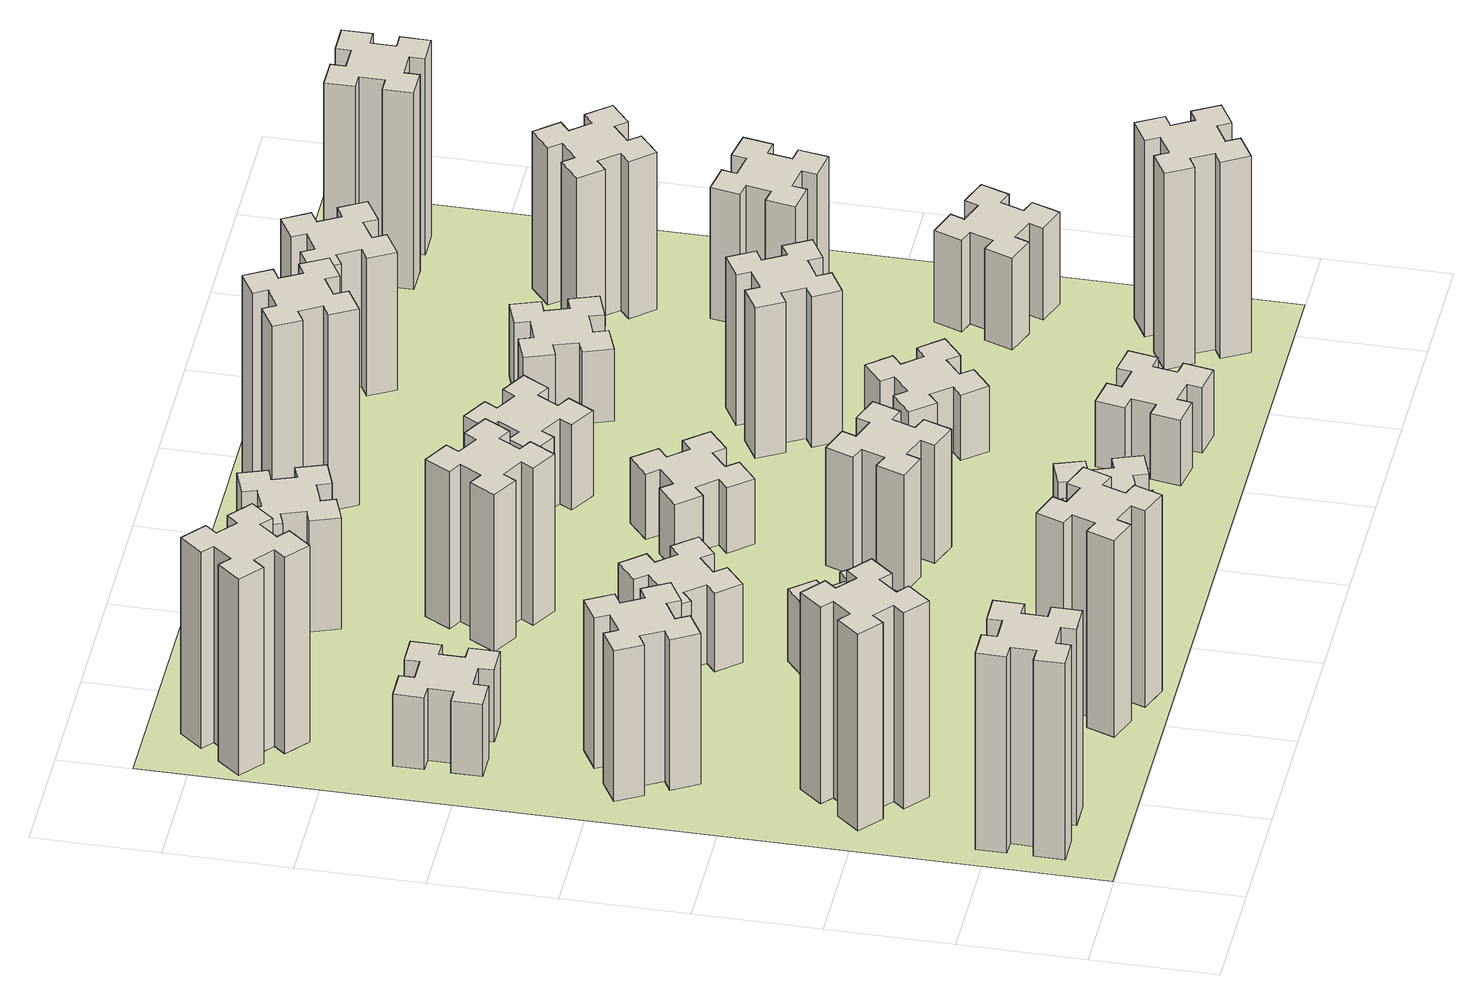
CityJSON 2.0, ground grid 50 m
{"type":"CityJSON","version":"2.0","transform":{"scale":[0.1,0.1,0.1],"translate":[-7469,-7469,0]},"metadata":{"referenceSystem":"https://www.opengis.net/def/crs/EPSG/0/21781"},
"CityObjects":{
"building1":{"type":"Building","attributes":{"class":"1000","function":"1000","usage":"1000","yearOfConstruction":2016,"roofType":"1000","measuredHeight":90,"storeysAboveGround":30,"storeysBelowGround":0},"geometry":[{"type":"Solid","lod":"1","boundaries":[[[[0,1,2,3,4,5,6,7,8,9,10,11,12,13,14,15,16,17,18,19]],[[17,16,20,21]],[[16,15,22,20]],[[15,14,23,22]],[[14,13,24,23]],[[13,12,25,24]],[[12,11,26,25]],[[11,10,27,26]],[[10,9,28,27]],[[9,8,29,28]],[[8,7,30,29]],[[7,6,31,30]],[[6,5,32,31]],[[5,4,33,32]],[[4,3,34,33]],[[3,2,35,34]],[[2,1,36,35]],[[1,0,37,36]],[[0,19,38,37]],[[19,18,39,38]],[[18,17,21,39]],[[24,25,26,27,28,29,30,31,32,33,34,35,36,37,38,39,21,20,22,23]]]]}]},
"building2":{"type":"Building","attributes":{"class":"1000","function":"1000","usage":"1000","yearOfConstruction":2016,"roofType":"1000","measuredHeight":90,"storeysAboveGround":30,"storeysBelowGround":0},"geometry":[{"type":"Solid","lod":"1","boundaries":[[[[40,41,42,43,44,45,46,47,48,49,50,51,52,53,54,55,56,57,58,59]],[[57,56,60,61]],[[56,55,62,60]],[[55,54,63,62]],[[54,53,64,63]],[[53,52,65,64]],[[52,51,66,65]],[[51,50,67,66]],[[50,49,68,67]],[[49,48,69,68]],[[48,47,70,69]],[[47,46,71,70]],[[46,45,72,71]],[[45,44,73,72]],[[44,43,74,73]],[[43,42,75,74]],[[42,41,76,75]],[[41,40,77,76]],[[40,59,78,77]],[[59,58,79,78]],[[58,57,61,79]],[[64,65,66,67,68,69,70,71,72,73,74,75,76,77,78,79,61,60,62,63]]]]}]},
"building3":{"type":"Building","attributes":{"class":"1000","function":"1000","usage":"1000","yearOfConstruction":2016,"roofType":"1000","measuredHeight":69,"storeysAboveGround":30,"storeysBelowGround":0},"geometry":[{"type":"Solid","lod":"1","boundaries":[[[[80,81,82,83,84,85,86,87,88,89,90,91,92,93,94,95,96,97,98,99]],[[97,96,100,101]],[[96,95,102,100]],[[95,94,103,102]],[[94,93,104,103]],[[93,92,105,104]],[[92,91,106,105]],[[91,90,107,106]],[[90,89,108,107]],[[89,88,109,108]],[[88,87,110,109]],[[87,86,111,110]],[[86,85,112,111]],[[85,84,113,112]],[[84,83,114,113]],[[83,82,115,114]],[[82,81,116,115]],[[81,80,117,116]],[[80,99,118,117]],[[99,98,119,118]],[[98,97,101,119]],[[104,105,106,107,108,109,110,111,112,113,114,115,116,117,118,119,101,100,102,103]]]]}]},
"building4":{"type":"Building","attributes":{"class":"1000","function":"1000","usage":"1000","yearOfConstruction":2016,"roofType":"1000","measuredHeight":33,"storeysAboveGround":30,"storeysBelowGround":0},"geometry":[{"type":"Solid","lod":"1","boundaries":[[[[120,121,122,123,124,125,126,127,128,129,130,131,132,133,134,135,136,137,138,139]],[[137,136,140,141]],[[136,135,142,140]],[[135,134,143,142]],[[134,133,144,143]],[[133,132,145,144]],[[132,131,146,145]],[[131,130,147,146]],[[130,129,148,147]],[[129,128,149,148]],[[128,127,150,149]],[[127,126,151,150]],[[126,125,152,151]],[[125,124,153,152]],[[124,123,154,153]],[[123,122,155,154]],[[122,121,156,155]],[[121,120,157,156]],[[120,139,158,157]],[[139,138,159,158]],[[138,137,141,159]],[[144,145,146,147,148,149,150,151,152,153,154,155,156,157,158,159,141,140,142,143]]]]}]},
"building5":{"type":"Building","attributes":{"class":"1000","function":"1000","usage":"1000","yearOfConstruction":2016,"roofType":"1000","measuredHeight":90,"storeysAboveGround":30,"storeysBelowGround":0},"geometry":[{"type":"Solid","lod":"1","boundaries":[[[[160,161,162,163,164,165,166,167,168,169,170,171,172,173,174,175,176,177,178,179]],[[177,176,180,181]],[[176,175,182,180]],[[175,174,183,182]],[[174,173,184,183]],[[173,172,185,184]],[[172,171,186,185]],[[171,170,187,186]],[[170,169,188,187]],[[169,168,189,188]],[[168,167,190,189]],[[167,166,191,190]],[[166,165,192,191]],[[165,164,193,192]],[[164,163,194,193]],[[163,162,195,194]],[[162,161,196,195]],[[161,160,197,196]],[[160,179,198,197]],[[179,178,199,198]],[[178,177,181,199]],[[184,185,186,187,188,189,190,191,192,193,194,195,196,197,198,199,181,180,182,183]]]]}]},
"building6":{"type":"Building","attributes":{"class":"1000","function":"1000","usage":"1000","yearOfConstruction":2016,"roofType":"1000","measuredHeight":90,"storeysAboveGround":30,"storeysBelowGround":0},"geometry":[{"type":"Solid","lod":"1","boundaries":[[[[200,201,202,203,204,205,206,207,208,209,210,211,212,213,214,215,216,217,218,219]],[[217,216,220,221]],[[216,215,222,220]],[[215,214,223,222]],[[214,213,224,223]],[[213,212,225,224]],[[212,211,226,225]],[[211,210,227,226]],[[210,209,228,227]],[[209,208,229,228]],[[208,207,230,229]],[[207,206,231,230]],[[206,205,232,231]],[[205,204,233,232]],[[204,203,234,233]],[[203,202,235,234]],[[202,201,236,235]],[[201,200,237,236]],[[200,219,238,237]],[[219,218,239,238]],[[218,217,221,239]],[[224,225,226,227,228,229,230,231,232,233,234,235,236,237,238,239,221,220,222,223]]]]}]},
"building7":{"type":"Building","attributes":{"class":"1000","function":"1000","usage":"1000","yearOfConstruction":2016,"roofType":"1000","measuredHeight":33,"storeysAboveGround":30,"storeysBelowGround":0},"geometry":[{"type":"Solid","lod":"1","boundaries":[[[[240,241,242,243,244,245,246,247,248,249,250,251,252,253,254,255,256,257,258,259]],[[257,256,260,261]],[[256,255,262,260]],[[255,254,263,262]],[[254,253,264,263]],[[253,252,265,264]],[[252,251,266,265]],[[251,250,267,266]],[[250,249,268,267]],[[249,248,269,268]],[[248,247,270,269]],[[247,246,271,270]],[[246,245,272,271]],[[245,244,273,272]],[[244,243,274,273]],[[243,242,275,274]],[[242,241,276,275]],[[241,240,277,276]],[[240,259,278,277]],[[259,258,279,278]],[[258,257,261,279]],[[264,265,266,267,268,269,270,271,272,273,274,275,276,277,278,279,261,260,262,263]]]]}]},
"building8":{"type":"Building","attributes":{"class":"1000","function":"1000","usage":"1000","yearOfConstruction":2016,"roofType":"1000","measuredHeight":36,"storeysAboveGround":30,"storeysBelowGround":0},"geometry":[{"type":"Solid","lod":"1","boundaries":[[[[280,281,282,283,284,285,286,287,288,289,290,291,292,293,294,295,296,297,298,299]],[[297,296,300,301]],[[296,295,302,300]],[[295,294,303,302]],[[294,293,304,303]],[[293,292,305,304]],[[292,291,306,305]],[[291,290,307,306]],[[290,289,308,307]],[[289,288,309,308]],[[288,287,310,309]],[[287,286,311,310]],[[286,285,312,311]],[[285,284,313,312]],[[284,283,314,313]],[[283,282,315,314]],[[282,281,316,315]],[[281,280,317,316]],[[280,299,318,317]],[[299,298,319,318]],[[298,297,301,319]],[[304,305,306,307,308,309,310,311,312,313,314,315,316,317,318,319,301,300,302,303]]]]}]},
"building9":{"type":"Building","attributes":{"class":"1000","function":"1000","usage":"1000","yearOfConstruction":2016,"roofType":"1000","measuredHeight":51,"storeysAboveGround":30,"storeysBelowGround":0},"geometry":[{"type":"Solid","lod":"1","boundaries":[[[[320,321,322,323,324,325,326,327,328,329,330,331,332,333,334,335,336,337,338,339]],[[337,336,340,341]],[[336,335,342,340]],[[335,334,343,342]],[[334,333,344,343]],[[333,332,345,344]],[[332,331,346,345]],[[331,330,347,346]],[[330,329,348,347]],[[329,328,349,348]],[[328,327,350,349]],[[327,326,351,350]],[[326,325,352,351]],[[325,324,353,352]],[[324,323,354,353]],[[323,322,355,354]],[[322,321,356,355]],[[321,320,357,356]],[[320,339,358,357]],[[339,338,359,358]],[[338,337,341,359]],[[344,345,346,347,348,349,350,351,352,353,354,355,356,357,358,359,341,340,342,343]]]]}]},
"building10":{"type":"Building","attributes":{"class":"1000","function":"1000","usage":"1000","yearOfConstruction":2016,"roofType":"1000","measuredHeight":72,"storeysAboveGround":30,"storeysBelowGround":0},"geometry":[{"type":"Solid","lod":"1","boundaries":[[[[360,361,362,363,364,365,366,367,368,369,370,371,372,373,374,375,376,377,378,379]],[[377,376,380,381]],[[376,375,382,380]],[[375,374,383,382]],[[374,373,384,383]],[[373,372,385,384]],[[372,371,386,385]],[[371,370,387,386]],[[370,369,388,387]],[[369,368,389,388]],[[368,367,390,389]],[[367,366,391,390]],[[366,365,392,391]],[[365,364,393,392]],[[364,363,394,393]],[[363,362,395,394]],[[362,361,396,395]],[[361,360,397,396]],[[360,379,398,397]],[[379,378,399,398]],[[378,377,381,399]],[[384,385,386,387,388,389,390,391,392,393,394,395,396,397,398,399,381,380,382,383]]]]}]},
"building11":{"type":"Building","attributes":{"class":"1000","function":"1000","usage":"1000","yearOfConstruction":2016,"roofType":"1000","measuredHeight":51,"storeysAboveGround":30,"storeysBelowGround":0},"geometry":[{"type":"Solid","lod":"1","boundaries":[[[[400,401,402,403,404,405,406,407,408,409,410,411,412,413,414,415,416,417,418,419]],[[417,416,420,421]],[[416,415,422,420]],[[415,414,423,422]],[[414,413,424,423]],[[413,412,425,424]],[[412,411,426,425]],[[411,410,427,426]],[[410,409,428,427]],[[409,408,429,428]],[[408,407,430,429]],[[407,406,431,430]],[[406,405,432,431]],[[405,404,433,432]],[[404,403,434,433]],[[403,402,435,434]],[[402,401,436,435]],[[401,400,437,436]],[[400,419,438,437]],[[419,418,439,438]],[[418,417,421,439]],[[424,425,426,427,428,429,430,431,432,433,434,435,436,437,438,439,421,420,422,423]]]]}]},
"building12":{"type":"Building","attributes":{"class":"1000","function":"1000","usage":"1000","yearOfConstruction":2016,"roofType":"1000","measuredHeight":54,"storeysAboveGround":30,"storeysBelowGround":0},"geometry":[{"type":"Solid","lod":"1","boundaries":[[[[440,441,442,443,444,445,446,447,448,449,450,451,452,453,454,455,456,457,458,459]],[[457,456,460,461]],[[456,455,462,460]],[[455,454,463,462]],[[454,453,464,463]],[[453,452,465,464]],[[452,451,466,465]],[[451,450,467,466]],[[450,449,468,467]],[[449,448,469,468]],[[448,447,470,469]],[[447,446,471,470]],[[446,445,472,471]],[[445,444,473,472]],[[444,443,474,473]],[[443,442,475,474]],[[442,441,476,475]],[[441,440,477,476]],[[440,459,478,477]],[[459,458,479,478]],[[458,457,461,479]],[[464,465,466,467,468,469,470,471,472,473,474,475,476,477,478,479,461,460,462,463]]]]}]},
"building13":{"type":"Building","attributes":{"class":"1000","function":"1000","usage":"1000","yearOfConstruction":2016,"roofType":"1000","measuredHeight":30,"storeysAboveGround":30,"storeysBelowGround":0},"geometry":[{"type":"Solid","lod":"1","boundaries":[[[[480,481,482,483,484,485,486,487,488,489,490,491,492,493,494,495,496,497,498,499]],[[497,496,500,501]],[[496,495,502,500]],[[495,494,503,502]],[[494,493,504,503]],[[493,492,505,504]],[[492,491,506,505]],[[491,490,507,506]],[[490,489,508,507]],[[489,488,509,508]],[[488,487,510,509]],[[487,486,511,510]],[[486,485,512,511]],[[485,484,513,512]],[[484,483,514,513]],[[483,482,515,514]],[[482,481,516,515]],[[481,480,517,516]],[[480,499,518,517]],[[499,498,519,518]],[[498,497,501,519]],[[504,505,506,507,508,509,510,511,512,513,514,515,516,517,518,519,501,500,502,503]]]]}]},
"building14":{"type":"Building","attributes":{"class":"1000","function":"1000","usage":"1000","yearOfConstruction":2016,"roofType":"1000","measuredHeight":39,"storeysAboveGround":30,"storeysBelowGround":0},"geometry":[{"type":"Solid","lod":"1","boundaries":[[[[520,521,522,523,524,525,526,527,528,529,530,531,532,533,534,535,536,537,538,539]],[[537,536,540,541]],[[536,535,542,540]],[[535,534,543,542]],[[534,533,544,543]],[[533,532,545,544]],[[532,531,546,545]],[[531,530,547,546]],[[530,529,548,547]],[[529,528,549,548]],[[528,527,550,549]],[[527,526,551,550]],[[526,525,552,551]],[[525,524,553,552]],[[524,523,554,553]],[[523,522,555,554]],[[522,521,556,555]],[[521,520,557,556]],[[520,539,558,557]],[[539,538,559,558]],[[538,537,541,559]],[[544,545,546,547,548,549,550,551,552,553,554,555,556,557,558,559,541,540,542,543]]]]}]},
"building15":{"type":"Building","attributes":{"class":"1000","function":"1000","usage":"1000","yearOfConstruction":2016,"roofType":"1000","measuredHeight":30,"storeysAboveGround":30,"storeysBelowGround":0},"geometry":[{"type":"Solid","lod":"1","boundaries":[[[[560,561,562,563,564,565,566,567,568,569,570,571,572,573,574,575,576,577,578,579]],[[577,576,580,581]],[[576,575,582,580]],[[575,574,583,582]],[[574,573,584,583]],[[573,572,585,584]],[[572,571,586,585]],[[571,570,587,586]],[[570,569,588,587]],[[569,568,589,588]],[[568,567,590,589]],[[567,566,591,590]],[[566,565,592,591]],[[565,564,593,592]],[[564,563,594,593]],[[563,562,595,594]],[[562,561,596,595]],[[561,560,597,596]],[[560,579,598,597]],[[579,578,599,598]],[[578,577,581,599]],[[584,585,586,587,588,589,590,591,592,593,594,595,596,597,598,599,581,580,582,583]]]]}]},
"building16":{"type":"Building","attributes":{"class":"1000","function":"1000","usage":"1000","yearOfConstruction":2016,"roofType":"1000","measuredHeight":90,"storeysAboveGround":30,"storeysBelowGround":0},"geometry":[{"type":"Solid","lod":"1","boundaries":[[[[600,601,602,603,604,605,606,607,608,609,610,611,612,613,614,615,616,617,618,619]],[[617,616,620,621]],[[616,615,622,620]],[[615,614,623,622]],[[614,613,624,623]],[[613,612,625,624]],[[612,611,626,625]],[[611,610,627,626]],[[610,609,628,627]],[[609,608,629,628]],[[608,607,630,629]],[[607,606,631,630]],[[606,605,632,631]],[[605,604,633,632]],[[604,603,634,633]],[[603,602,635,634]],[[602,601,636,635]],[[601,600,637,636]],[[600,619,638,637]],[[619,618,639,638]],[[618,617,621,639]],[[624,625,626,627,628,629,630,631,632,633,634,635,636,637,638,639,621,620,622,623]]]]}]},
"building17":{"type":"Building","attributes":{"class":"1000","function":"1000","usage":"1000","yearOfConstruction":2016,"roofType":"1000","measuredHeight":30,"storeysAboveGround":30,"storeysBelowGround":0},"geometry":[{"type":"Solid","lod":"1","boundaries":[[[[640,641,642,643,644,645,646,647,648,649,650,651,652,653,654,655,656,657,658,659]],[[657,656,660,661]],[[656,655,662,660]],[[655,654,663,662]],[[654,653,664,663]],[[653,652,665,664]],[[652,651,666,665]],[[651,650,667,666]],[[650,649,668,667]],[[649,648,669,668]],[[648,647,670,669]],[[647,646,671,670]],[[646,645,672,671]],[[645,644,673,672]],[[644,643,674,673]],[[643,642,675,674]],[[642,641,676,675]],[[641,640,677,676]],[[640,659,678,677]],[[659,658,679,678]],[[658,657,661,679]],[[664,665,666,667,668,669,670,671,672,673,674,675,676,677,678,679,661,660,662,663]]]]}]},
"building18":{"type":"Building","attributes":{"class":"1000","function":"1000","usage":"1000","yearOfConstruction":2016,"roofType":"1000","measuredHeight":69,"storeysAboveGround":30,"storeysBelowGround":0},"geometry":[{"type":"Solid","lod":"1","boundaries":[[[[680,681,682,683,684,685,686,687,688,689,690,691,692,693,694,695,696,697,698,699]],[[697,696,700,701]],[[696,695,702,700]],[[695,694,703,702]],[[694,693,704,703]],[[693,692,705,704]],[[692,691,706,705]],[[691,690,707,706]],[[690,689,708,707]],[[689,688,709,708]],[[688,687,710,709]],[[687,686,711,710]],[[686,685,712,711]],[[685,684,713,712]],[[684,683,714,713]],[[683,682,715,714]],[[682,681,716,715]],[[681,680,717,716]],[[680,699,718,717]],[[699,698,719,718]],[[698,697,701,719]],[[704,705,706,707,708,709,710,711,712,713,714,715,716,717,718,719,701,700,702,703]]]]}]},
"building19":{"type":"Building","attributes":{"class":"1000","function":"1000","usage":"1000","yearOfConstruction":2016,"roofType":"1000","measuredHeight":33,"storeysAboveGround":30,"storeysBelowGround":0},"geometry":[{"type":"Solid","lod":"1","boundaries":[[[[720,721,722,723,724,725,726,727,728,729,730,731,732,733,734,735,736,737,738,739]],[[737,736,740,741]],[[736,735,742,740]],[[735,734,743,742]],[[734,733,744,743]],[[733,732,745,744]],[[732,731,746,745]],[[731,730,747,746]],[[730,729,748,747]],[[729,728,749,748]],[[728,727,750,749]],[[727,726,751,750]],[[726,725,752,751]],[[725,724,753,752]],[[724,723,754,753]],[[723,722,755,754]],[[722,721,756,755]],[[721,720,757,756]],[[720,739,758,757]],[[739,738,759,758]],[[738,737,741,759]],[[744,745,746,747,748,749,750,751,752,753,754,755,756,757,758,759,741,740,742,743]]]]}]},
"building20":{"type":"Building","attributes":{"class":"1000","function":"1000","usage":"1000","yearOfConstruction":2016,"roofType":"1000","measuredHeight":90,"storeysAboveGround":30,"storeysBelowGround":0},"geometry":[{"type":"Solid","lod":"1","boundaries":[[[[760,761,762,763,764,765,766,767,768,769,770,771,772,773,774,775,776,777,778,779]],[[777,776,780,781]],[[776,775,782,780]],[[775,774,783,782]],[[774,773,784,783]],[[773,772,785,784]],[[772,771,786,785]],[[771,770,787,786]],[[770,769,788,787]],[[769,768,789,788]],[[768,767,790,789]],[[767,766,791,790]],[[766,765,792,791]],[[765,764,793,792]],[[764,763,794,793]],[[763,762,795,794]],[[762,761,796,795]],[[761,760,797,796]],[[760,779,798,797]],[[779,778,799,798]],[[778,777,781,799]],[[784,785,786,787,788,789,790,791,792,793,794,795,796,797,798,799,781,780,782,783]]]]}]},
"building21":{"type":"Building","attributes":{"class":"1000","function":"1000","usage":"1000","yearOfConstruction":2016,"roofType":"1000","measuredHeight":63,"storeysAboveGround":30,"storeysBelowGround":0},"geometry":[{"type":"Solid","lod":"1","boundaries":[[[[800,801,802,803,804,805,806,807,808,809,810,811,812,813,814,815,816,817,818,819]],[[817,816,820,821]],[[816,815,822,820]],[[815,814,823,822]],[[814,813,824,823]],[[813,812,825,824]],[[812,811,826,825]],[[811,810,827,826]],[[810,809,828,827]],[[809,808,829,828]],[[808,807,830,829]],[[807,806,831,830]],[[806,805,832,831]],[[805,804,833,832]],[[804,803,834,833]],[[803,802,835,834]],[[802,801,836,835]],[[801,800,837,836]],[[800,819,838,837]],[[819,818,839,838]],[[818,817,821,839]],[[824,825,826,827,828,829,830,831,832,833,834,835,836,837,838,839,821,820,822,823]]]]}]},
"building22":{"type":"Building","attributes":{"class":"1000","function":"1000","usage":"1000","yearOfConstruction":2016,"roofType":"1000","measuredHeight":42,"storeysAboveGround":30,"storeysBelowGround":0},"geometry":[{"type":"Solid","lod":"1","boundaries":[[[[840,841,842,843,844,845,846,847,848,849,850,851,852,853,854,855,856,857,858,859]],[[857,856,860,861]],[[856,855,862,860]],[[855,854,863,862]],[[854,853,864,863]],[[853,852,865,864]],[[852,851,866,865]],[[851,850,867,866]],[[850,849,868,867]],[[849,848,869,868]],[[848,847,870,869]],[[847,846,871,870]],[[846,845,872,871]],[[845,844,873,872]],[[844,843,874,873]],[[843,842,875,874]],[[842,841,876,875]],[[841,840,877,876]],[[840,859,878,877]],[[859,858,879,878]],[[858,857,861,879]],[[864,865,866,867,868,869,870,871,872,873,874,875,876,877,878,879,861,860,862,863]]]]}]},
"building23":{"type":"Building","attributes":{"class":"1000","function":"1000","usage":"1000","yearOfConstruction":2016,"roofType":"1000","measuredHeight":60,"storeysAboveGround":30,"storeysBelowGround":0},"geometry":[{"type":"Solid","lod":"1","boundaries":[[[[880,881,882,883,884,885,886,887,888,889,890,891,892,893,894,895,896,897,898,899]],[[897,896,900,901]],[[896,895,902,900]],[[895,894,903,902]],[[894,893,904,903]],[[893,892,905,904]],[[892,891,906,905]],[[891,890,907,906]],[[890,889,908,907]],[[889,888,909,908]],[[888,887,910,909]],[[887,886,911,910]],[[886,885,912,911]],[[885,884,913,912]],[[884,883,914,913]],[[883,882,915,914]],[[882,881,916,915]],[[881,880,917,916]],[[880,899,918,917]],[[899,898,919,918]],[[898,897,901,919]],[[904,905,906,907,908,909,910,911,912,913,914,915,916,917,918,919,901,900,902,903]]]]}]},
"building24":{"type":"Building","attributes":{"class":"1000","function":"1000","usage":"1000","yearOfConstruction":2016,"roofType":"1000","measuredHeight":72,"storeysAboveGround":30,"storeysBelowGround":0},"geometry":[{"type":"Solid","lod":"1","boundaries":[[[[920,921,922,923,924,925,926,927,928,929,930,931,932,933,934,935,936,937,938,939]],[[937,936,940,941]],[[936,935,942,940]],[[935,934,943,942]],[[934,933,944,943]],[[933,932,945,944]],[[932,931,946,945]],[[931,930,947,946]],[[930,929,948,947]],[[929,928,949,948]],[[928,927,950,949]],[[927,926,951,950]],[[926,925,952,951]],[[925,924,953,952]],[[924,923,954,953]],[[923,922,955,954]],[[922,921,956,955]],[[921,920,957,956]],[[920,939,958,957]],[[939,938,959,958]],[[938,937,941,959]],[[944,945,946,947,948,949,950,951,952,953,954,955,956,957,958,959,941,940,942,943]]]]}]},
"building25":{"type":"Building","attributes":{"class":"1000","function":"1000","usage":"1000","yearOfConstruction":2016,"roofType":"1000","measuredHeight":90,"storeysAboveGround":30,"storeysBelowGround":0},"geometry":[{"type":"Solid","lod":"1","boundaries":[[[[960,961,962,963,964,965,966,967,968,969,970,971,972,973,974,975,976,977,978,979]],[[977,976,980,981]],[[976,975,982,980]],[[975,974,983,982]],[[974,973,984,983]],[[973,972,985,984]],[[972,971,986,985]],[[971,970,987,986]],[[970,969,988,987]],[[969,968,989,988]],[[968,967,990,989]],[[967,966,991,990]],[[966,965,992,991]],[[965,964,993,992]],[[964,963,994,993]],[[963,962,995,994]],[[962,961,996,995]],[[961,960,997,996]],[[960,979,998,997]],[[979,978,999,998]],[[978,977,981,999]],[[984,985,986,987,988,989,990,991,992,993,994,995,996,997,998,999,981,980,982,983]]]]}]},
"landuse1":{"type":"LandUse","attributes":{"name":"plot1","function":"1010"},"geometry":[{"type":"MultiSurface","lod":"1","boundaries":[[[1000,1001,1002,1003]]]}]}
},
"vertices":[
[165,425,0],[165,325,0],[105,325,0],[105,205,0],[225,205,0],[225,265,0],[325,265,0],[325,205,0],[445,205,0],[445,325,0],[385,325,0],[385,425,0],[445,425,0],[445,545,0],[325,545,0],[325,485,0],[225,485,0],[225,545,0],[105,545,0],[105,425,0],[225,485,900],[225,545,900],[325,485,900],[325,545,900],[445,545,900],[445,425,900],[385,425,900],[385,325,900],[445,325,900],[445,205,900],[325,205,900],[325,265,900],[225,265,900],[225,205,900],[105,205,900],[105,325,900],[165,325,900],[165,425,900],[105,425,900],[105,545,900],
[484,1067,0],[408,1132,0],[446,1178,0],[354,1255,0],[277,1163,0],[323,1124,0],[259,1048,0],[213,1086,0],[136,994,0],[228,917,0],[266,963,0],[343,899,0],[304,853,0],[396,776,0],[473,868,0],[427,906,0],[492,983,0],[538,944,0],[615,1036,0],[523,1113,0],[492,983,900],[538,944,900],[427,906,900],[473,868,900],[396,776,900],[304,853,900],[343,899,900],[266,963,900],[228,917,900],[136,994,900],[213,1086,900],[259,1048,900],[323,1124,900],[277,1163,900],[354,1255,900],[446,1178,900],[408,1132,900],[484,1067,900],[523,1113,900],[615,1036,900],
[387,1735,0],[474,1785,0],[504,1733,0],[608,1793,0],[548,1897,0],[496,1867,0],[446,1954,0],[498,1984,0],[438,2088,0],[334,2028,0],[364,1976,0],[277,1926,0],[247,1978,0],[143,1918,0],[203,1814,0],[255,1844,0],[305,1757,0],[253,1727,0],[313,1623,0],[417,1683,0],[305,1757,690],[253,1727,690],[255,1844,690],[203,1814,690],[143,1918,690],[247,1978,690],[277,1926,690],[364,1976,690],[334,2028,690],[438,2088,690],[498,1984,690],[446,1954,690],[496,1867,690],[548,1897,690],[608,1793,690],[504,1733,690],[474,1785,690],[387,1735,690],[417,1683,690],[313,1623,690],
[485,2545,0],[485,2645,0],[545,2645,0],[545,2765,0],[425,2765,0],[425,2705,0],[325,2705,0],[325,2765,0],[205,2765,0],[205,2645,0],[265,2645,0],[265,2545,0],[205,2545,0],[205,2425,0],[325,2425,0],[325,2485,0],[425,2485,0],[425,2425,0],[545,2425,0],[545,2545,0],[425,2485,330],[425,2425,330],[325,2485,330],[325,2425,330],[205,2425,330],[205,2545,330],[265,2545,330],[265,2645,330],[205,2645,330],[205,2765,330],[325,2765,330],[325,2705,330],[425,2705,330],[425,2765,330],[545,2765,330],[545,2645,330],[485,2645,330],[485,2545,330],[545,2545,330],[545,2425,330],
[1029,360,0],[995,266,0],[939,287,0],[897,174,0],[1010,133,0],[1031,189,0],[1125,155,0],[1104,99,0],[1217,57,0],[1258,170,0],[1202,191,0],[1236,285,0],[1292,264,0],[1333,377,0],[1220,418,0],[1200,362,0],[1106,396,0],[1127,452,0],[1014,493,0],[973,380,0],[1106,396,900],[1127,452,900],[1200,362,900],[1220,418,900],[1333,377,900],[1292,264,900],[1236,285,900],[1202,191,900],[1258,170,900],[1217,57,900],[1104,99,900],[1125,155,900],[1031,189,900],[1010,133,900],[897,174,900],[939,287,900],[995,266,900],[1029,360,900],[973,380,900],[1014,493,900],
[384,3387,0],[308,3452,0],[346,3498,0],[254,3575,0],[177,3483,0],[223,3444,0],[159,3368,0],[113,3406,0],[36,3314,0],[128,3237,0],[166,3283,0],[243,3219,0],[204,3173,0],[296,3096,0],[373,3188,0],[327,3226,0],[392,3303,0],[438,3264,0],[515,3356,0],[423,3433,0],[392,3303,900],[438,3264,900],[327,3226,900],[373,3188,900],[296,3096,900],[204,3173,900],[243,3219,900],[166,3283,900],[128,3237,900],[36,3314,900],[113,3406,900],[159,3368,900],[223,3444,900],[177,3483,900],[254,3575,900],[346,3498,900],[308,3452,900],[384,3387,900],[423,3433,900],[515,3356,900],
[1083,1332,0],[1006,1267,0],[968,1313,0],[876,1236,0],[953,1144,0],[999,1183,0],[1063,1106,0],[1017,1068,0],[1094,976,0],[1186,1053,0],[1148,1099,0],[1224,1163,0],[1263,1117,0],[1355,1194,0],[1278,1286,0],[1232,1248,0],[1167,1324,0],[1213,1363,0],[1136,1455,0],[1044,1378,0],[1167,1324,330],[1213,1363,330],[1232,1248,330],[1278,1286,330],[1355,1194,330],[1263,1117,330],[1224,1163,330],[1148,1099,330],[1186,1053,330],[1094,976,330],[1017,1068,330],[1063,1106,330],[999,1183,330],[953,1144,330],[876,1236,330],[968,1313,330],[1006,1267,330],[1083,1332,330],[1044,1378,330],[1136,1455,330],
[1083,1972,0],[1006,1907,0],[968,1953,0],[876,1876,0],[953,1784,0],[999,1823,0],[1063,1746,0],[1017,1708,0],[1094,1616,0],[1186,1693,0],[1148,1739,0],[1224,1803,0],[1263,1757,0],[1355,1834,0],[1278,1926,0],[1232,1888,0],[1167,1964,0],[1213,2003,0],[1136,2095,0],[1044,2018,0],[1167,1964,360],[1213,2003,360],[1232,1888,360],[1278,1926,360],[1355,1834,360],[1263,1757,360],[1224,1803,360],[1148,1739,360],[1186,1693,360],[1094,1616,360],[1017,1708,360],[1063,1746,360],[999,1823,360],[953,1784,360],[876,1876,360],[968,1953,360],[1006,1907,360],[1083,1972,360],[1044,2018,360],[1136,2095,360],
[1765,496,0],[1671,462,0],[1650,518,0],[1537,477,0],[1579,364,0],[1635,385,0],[1669,291,0],[1613,270,0],[1654,157,0],[1767,199,0],[1746,255,0],[1840,289,0],[1860,233,0],[1973,274,0],[1932,387,0],[1876,366,0],[1842,460,0],[1898,480,0],[1857,593,0],[1744,552,0],[1842,460,510],[1898,480,510],[1876,366,510],[1932,387,510],[1973,274,510],[1860,233,510],[1840,289,510],[1746,255,510],[1767,199,510],[1654,157,510],[1613,270,510],[1669,291,510],[1635,385,510],[1579,364,510],[1537,477,510],[1650,518,510],[1671,462,510],[1765,496,510],[1744,552,510],[1857,593,510],
[1314,2666,0],[1227,2716,0],[1257,2768,0],[1153,2828,0],[1093,2724,0],[1145,2694,0],[1095,2607,0],[1043,2637,0],[983,2533,0],[1087,2473,0],[1117,2525,0],[1204,2475,0],[1174,2423,0],[1278,2363,0],[1338,2467,0],[1286,2497,0],[1336,2584,0],[1388,2554,0],[1448,2658,0],[1344,2718,0],[1336,2584,720],[1388,2554,720],[1286,2497,720],[1338,2467,720],[1278,2363,720],[1174,2423,720],[1204,2475,720],[1117,2525,720],[1087,2473,720],[983,2533,720],[1043,2637,720],[1095,2607,720],[1145,2694,720],[1093,2724,720],[1153,2828,720],[1257,2768,720],[1227,2716,720],[1314,2666,720],[1344,2718,720],[1448,2658,720],
[1125,3456,0],[1031,3422,0],[1010,3478,0],[897,3437,0],[939,3324,0],[995,3345,0],[1029,3251,0],[973,3230,0],[1014,3117,0],[1127,3159,0],[1106,3215,0],[1200,3249,0],[1220,3193,0],[1333,3234,0],[1292,3347,0],[1236,3326,0],[1202,3420,0],[1258,3440,0],[1217,3553,0],[1104,3512,0],[1202,3420,510],[1258,3440,510],[1236,3326,510],[1292,3347,510],[1333,3234,510],[1220,3193,510],[1200,3249,510],[1106,3215,510],[1127,3159,510],[1014,3117,510],[973,3230,510],[1029,3251,510],[995,3345,510],[939,3324,510],[897,3437,510],[1010,3478,510],[1031,3422,510],[1125,3456,510],[1104,3512,510],[1217,3553,510],
[1769,1300,0],[1735,1206,0],[1679,1227,0],[1637,1114,0],[1750,1073,0],[1771,1129,0],[1865,1095,0],[1844,1039,0],[1957,997,0],[1998,1110,0],[1942,1131,0],[1976,1225,0],[2032,1204,0],[2073,1317,0],[1960,1358,0],[1940,1302,0],[1846,1336,0],[1867,1392,0],[1754,1433,0],[1713,1320,0],[1846,1336,540],[1867,1392,540],[1940,1302,540],[1960,1358,540],[2073,1317,540],[2032,1204,540],[1976,1225,540],[1942,1131,540],[1998,1110,540],[1957,997,540],[1844,1039,540],[1865,1095,540],[1771,1129,540],[1750,1073,540],[1637,1114,540],[1679,1227,540],[1735,1206,540],[1769,1300,540],[1713,1320,540],[1754,1433,540],
[1972,1988,0],[1907,2064,0],[1953,2103,0],[1876,2195,0],[1784,2118,0],[1823,2072,0],[1746,2007,0],[1708,2053,0],[1616,1976,0],[1693,1884,0],[1739,1923,0],[1803,1846,0],[1757,1808,0],[1834,1716,0],[1926,1793,0],[1888,1839,0],[1964,1903,0],[2003,1857,0],[2095,1934,0],[2018,2026,0],[1964,1903,300],[2003,1857,300],[1888,1839,300],[1926,1793,300],[1834,1716,300],[1757,1808,300],[1803,1846,300],[1739,1923,300],[1693,1884,300],[1616,1976,300],[1708,2053,300],[1746,2007,300],[1823,2072,300],[1784,2118,300],[1876,2195,300],[1953,2103,300],[1907,2064,300],[1972,1988,300],[2018,2026,300],[2095,1934,300],
[2026,2497,0],[2076,2584,0],[2128,2554,0],[2188,2658,0],[2084,2718,0],[2054,2666,0],[1967,2716,0],[1997,2768,0],[1893,2828,0],[1833,2724,0],[1885,2694,0],[1835,2607,0],[1783,2637,0],[1723,2533,0],[1827,2473,0],[1857,2525,0],[1944,2475,0],[1914,2423,0],[2018,2363,0],[2078,2467,0],[1944,2475,390],[1914,2423,390],[1857,2525,390],[1827,2473,390],[1723,2533,390],[1783,2637,390],[1835,2607,390],[1885,2694,390],[1833,2724,390],[1893,2828,390],[1997,2768,390],[1967,2716,390],[2054,2666,390],[2084,2718,390],[2188,2658,390],[2128,2554,390],[2076,2584,390],[2026,2497,390],[2078,2467,390],[2018,2363,390],
[2596,444,0],[2578,345,0],[2519,356,0],[2498,237,0],[2617,217,0],[2627,276,0],[2725,258,0],[2715,199,0],[2833,178,0],[2854,297,0],[2795,307,0],[2812,405,0],[2871,395,0],[2892,513,0],[2774,534,0],[2764,475,0],[2665,492,0],[2676,551,0],[2557,572,0],[2537,454,0],[2665,492,300],[2676,551,300],[2764,475,300],[2774,534,300],[2892,513,300],[2871,395,300],[2812,405,300],[2795,307,300],[2854,297,300],[2833,178,300],[2715,199,300],[2725,258,300],[2627,276,300],[2617,217,300],[2498,237,300],[2519,356,300],[2578,345,300],[2596,444,300],[2537,454,300],[2557,572,300],
[1844,3556,0],[1757,3506,0],[1727,3558,0],[1623,3498,0],[1683,3394,0],[1735,3424,0],[1785,3337,0],[1733,3307,0],[1793,3203,0],[1897,3263,0],[1867,3315,0],[1954,3365,0],[1984,3313,0],[2088,3373,0],[2028,3477,0],[1976,3447,0],[1926,3534,0],[1978,3564,0],[1918,3668,0],[1814,3608,0],[1926,3534,900],[1978,3564,900],[1976,3447,900],[2028,3477,900],[2088,3373,900],[1984,3313,900],[1954,3365,900],[1867,3315,900],[1897,3263,900],[1793,3203,900],[1733,3307,900],[1785,3337,900],[1735,3424,900],[1683,3394,900],[1623,3498,900],[1727,3558,900],[1757,3506,900],[1844,3556,900],[1814,3608,900],[1918,3668,900],
[2628,1099,0],[2704,1163,0],[2743,1117,0],[2835,1194,0],[2758,1286,0],[2712,1248,0],[2647,1324,0],[2693,1363,0],[2616,1455,0],[2524,1378,0],[2563,1332,0],[2486,1267,0],[2448,1313,0],[2356,1236,0],[2433,1144,0],[2479,1183,0],[2543,1106,0],[2497,1068,0],[2574,976,0],[2666,1053,0],[2543,1106,300],[2497,1068,300],[2479,1183,300],[2433,1144,300],[2356,1236,300],[2448,1313,300],[2486,1267,300],[2563,1332,300],[2524,1378,300],[2616,1455,300],[2693,1363,300],[2647,1324,300],[2712,1248,300],[2758,1286,300],[2835,1194,300],[2743,1117,300],[2704,1163,300],[2628,1099,300],[2666,1053,300],[2574,976,300],
[2475,1744,0],[2525,1657,0],[2473,1627,0],[2533,1523,0],[2637,1583,0],[2607,1635,0],[2694,1685,0],[2724,1633,0],[2828,1693,0],[2768,1797,0],[2716,1767,0],[2666,1854,0],[2718,1884,0],[2658,1988,0],[2554,1928,0],[2584,1876,0],[2497,1826,0],[2467,1878,0],[2363,1818,0],[2423,1714,0],[2497,1826,690],[2467,1878,690],[2584,1876,690],[2554,1928,690],[2658,1988,690],[2718,1884,690],[2666,1854,690],[2716,1767,690],[2768,1797,690],[2828,1693,690],[2724,1633,690],[2694,1685,690],[2607,1635,690],[2637,1583,690],[2533,1523,690],[2473,1627,690],[2525,1657,690],[2475,1744,690],[2423,1714,690],[2363,1818,690],
[2586,2475,0],[2680,2509,0],[2700,2453,0],[2813,2494,0],[2772,2607,0],[2716,2586,0],[2682,2680,0],[2738,2700,0],[2697,2813,0],[2584,2772,0],[2605,2716,0],[2511,2682,0],[2490,2738,0],[2377,2697,0],[2419,2584,0],[2475,2605,0],[2509,2511,0],[2453,2490,0],[2494,2377,0],[2607,2419,0],[2509,2511,330],[2453,2490,330],[2475,2605,330],[2419,2584,330],[2377,2697,330],[2490,2738,330],[2511,2682,330],[2605,2716,330],[2584,2772,330],[2697,2813,330],[2738,2700,330],[2682,2680,330],[2716,2586,330],[2772,2607,330],[2813,2494,330],[2700,2453,330],[2680,2509,330],[2586,2475,330],[2607,2419,330],[2494,2377,330],
[3447,255,0],[3534,305,0],[3564,253,0],[3668,313,0],[3608,417,0],[3556,387,0],[3506,474,0],[3558,504,0],[3498,608,0],[3394,548,0],[3424,496,0],[3337,446,0],[3307,498,0],[3203,438,0],[3263,334,0],[3315,364,0],[3365,277,0],[3313,247,0],[3373,143,0],[3477,203,0],[3365,277,900],[3313,247,900],[3315,364,900],[3263,334,900],[3203,438,900],[3307,498,900],[3337,446,900],[3424,496,900],[3394,548,900],[3498,608,900],[3558,504,900],[3506,474,900],[3556,387,900],[3608,417,900],[3668,313,900],[3564,253,900],[3534,305,900],[3447,255,900],[3477,203,900],[3373,143,900],
[2716,3447,0],[2666,3534,0],[2718,3564,0],[2658,3668,0],[2554,3608,0],[2584,3556,0],[2497,3506,0],[2467,3558,0],[2363,3498,0],[2423,3394,0],[2475,3424,0],[2525,3337,0],[2473,3307,0],[2533,3203,0],[2637,3263,0],[2607,3315,0],[2694,3365,0],[2724,3313,0],[2828,3373,0],[2768,3477,0],[2694,3365,630],[2724,3313,630],[2607,3315,630],[2637,3263,630],[2533,3203,630],[2473,3307,630],[2525,3337,630],[2475,3424,630],[2423,3394,630],[2363,3498,630],[2467,3558,630],[2497,3506,630],[2584,3556,630],[2554,3608,630],[2658,3668,630],[2718,3564,630],[2666,3534,630],[2716,3447,630],[2768,3477,630],[2828,3373,630],
[3351,1029,0],[3445,995,0],[3424,939,0],[3537,897,0],[3578,1010,0],[3522,1031,0],[3556,1125,0],[3612,1104,0],[3653,1217,0],[3540,1258,0],[3520,1202,0],[3426,1236,0],[3447,1292,0],[3334,1333,0],[3293,1220,0],[3349,1200,0],[3315,1106,0],[3259,1127,0],[3217,1014,0],[3330,973,0],[3315,1106,420],[3259,1127,420],[3349,1200,420],[3293,1220,420],[3334,1333,420],[3447,1292,420],[3426,1236,420],[3520,1202,420],[3540,1258,420],[3653,1217,420],[3612,1104,420],[3556,1125,420],[3522,1031,420],[3578,1010,420],[3537,897,420],[3424,939,420],[3445,995,420],[3351,1029,420],[3330,973,420],[3217,1014,420],
[3267,1856,0],[3365,1838,0],[3355,1779,0],[3473,1758,0],[3494,1877,0],[3435,1887,0],[3452,1985,0],[3511,1975,0],[3532,2093,0],[3414,2114,0],[3404,2055,0],[3305,2072,0],[3316,2131,0],[3197,2152,0],[3177,2034,0],[3236,2024,0],[3218,1925,0],[3159,1936,0],[3138,1817,0],[3257,1797,0],[3218,1925,600],[3159,1936,600],[3236,2024,600],[3177,2034,600],[3197,2152,600],[3316,2131,600],[3305,2072,600],[3404,2055,600],[3414,2114,600],[3532,2093,600],[3511,1975,600],[3452,1985,600],[3435,1887,600],[3494,1877,600],[3473,1758,600],[3355,1779,600],[3365,1838,600],[3267,1856,600],[3257,1797,600],[3138,1817,600],
[3203,2712,0],[3126,2647,0],[3088,2693,0],[2996,2616,0],[3073,2524,0],[3119,2563,0],[3183,2486,0],[3137,2448,0],[3214,2356,0],[3306,2433,0],[3268,2479,0],[3344,2543,0],[3383,2497,0],[3475,2574,0],[3398,2666,0],[3352,2628,0],[3287,2704,0],[3333,2743,0],[3256,2835,0],[3164,2758,0],[3287,2704,720],[3333,2743,720],[3352,2628,720],[3398,2666,720],[3475,2574,720],[3383,2497,720],[3344,2543,720],[3268,2479,720],[3306,2433,720],[3214,2356,720],[3137,2448,720],[3183,2486,720],[3119,2563,720],[3073,2524,720],[2996,2616,720],[3088,2693,720],[3126,2647,720],[3203,2712,720],[3164,2758,720],[3256,2835,720],
[3285,3325,0],[3385,3325,0],[3385,3265,0],[3505,3265,0],[3505,3385,0],[3445,3385,0],[3445,3485,0],[3505,3485,0],[3505,3605,0],[3385,3605,0],[3385,3545,0],[3285,3545,0],[3285,3605,0],[3165,3605,0],[3165,3485,0],[3225,3485,0],[3225,3385,0],[3165,3385,0],[3165,3265,0],[3285,3265,0],[3225,3385,900],[3165,3385,900],[3225,3485,900],[3165,3485,900],[3165,3605,900],[3285,3605,900],[3285,3545,900],[3385,3545,900],[3385,3605,900],[3505,3605,900],[3505,3485,900],[3445,3485,900],[3445,3385,900],[3505,3385,900],[3505,3265,900],[3385,3265,900],[3385,3325,900],[3285,3325,900],[3285,3265,900],[3165,3265,900],
[5,3705,0],[3705,3705,0],[3705,5,0],[5,5,0]
]}
